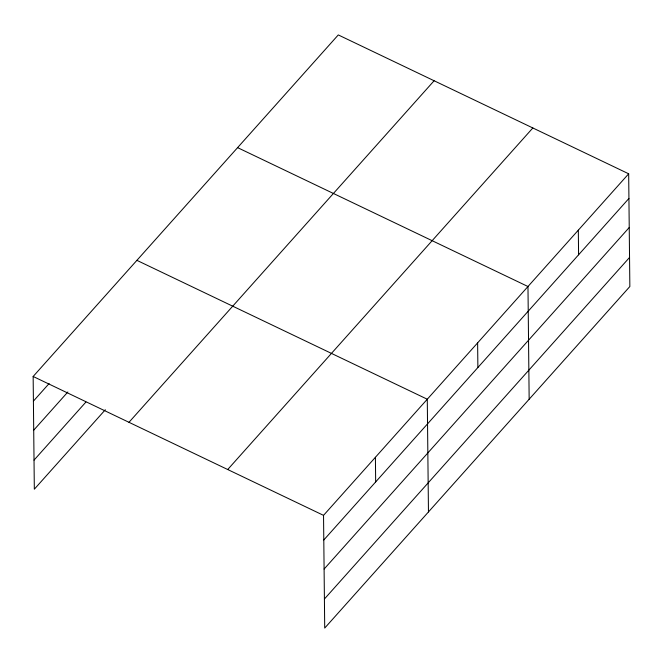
<?xml version="1.0" encoding="UTF-8"?>
<svg xmlns="http://www.w3.org/2000/svg" width="663" height="663" viewBox="0 0 663 663"><rect width="100%" height="100%" fill="white"/><g stroke="black" fill="none" stroke-linecap="round" stroke-linejoin="round"><path stroke-width="0.99" d="M105.318 409.742L34.327 489.203L33.15 376.476L338.287 34.924L628.673 173.797L629.85 286.524L324.713 628.076L323.536 515.358L628.673 173.797M33.407 401.123L49.103 383.546M33.714 430.188L67.841 391.99M34.028 460.13L85.9 402.068M128.978 422.306L434.116 80.753M227.707 469.528L532.845 127.967M323.793 539.997L628.93 198.444M324.099 569.061L629.228 227.508M324.414 599.012L629.543 257.459M237.594 147.634L527.972 286.515L529.157 399.234M136.893 260.352L427.279 399.225L428.464 511.952M33.15 376.476L323.536 515.358M578.318 230.16L578.584 254.799M477.625 342.87L477.882 367.517M375.407 457.288L375.664 481.935"/></g></svg>
